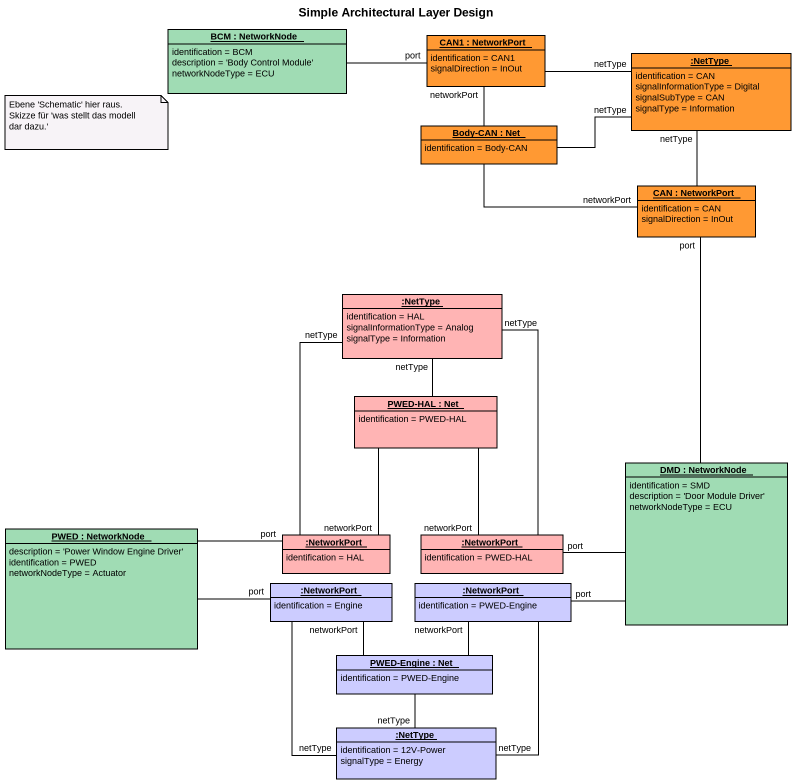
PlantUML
@startuml
title Simple Architectural Layer Design
hide circle
hide empty members
object "BCM : NetworkNode" as BCM #A0DCB4 {
  identification = BCM
  description = 'Body Control Module'
  networkNodeType = ECU
}
object "CAN1 : NetworkPort" as CAN1 #FF9933 {
  identification = CAN1
  signalDirection = InOut
}
object ":NetType" as NetType #FF9933 {
  identification = CAN
  signalInformationType = Digital
  signalSubType = CAN
  signalType = Information
}
object "Body-CAN : Net" as Body_CAN #FF9933 {
  identification = Body-CAN
}
object "CAN : NetworkPort" as CAN #FF9933 {
  identification = CAN
  signalDirection = InOut
}
object ":NetType" as NetType_2 #FFB4B4 {
  identification = HAL
  signalInformationType = Analog
  signalType = Information
}
object "PWED-HAL : Net" as PWED_HAL #FFB4B4 {
  identification = PWED-HAL
}
object "DMD : NetworkNode" as DMD #A0DCB4 {
  identification = SMD
  description = 'Door Module Driver'
  networkNodeType = ECU
}
object "PWED : NetworkNode" as PWED #A0DCB4 {
  description = 'Power Window Engine Driver'
  identification = PWED
  networkNodeType = Actuator
}
object ":NetworkPort" as NetworkPort #FFB4B4 {
  identification = HAL
}
object ":NetworkPort" as NetworkPort_2 #FFB4B4 {
  identification = PWED-HAL
}
object ":NetworkPort" as NetworkPort_3 #CCCCFF {
  identification = Engine
}
object ":NetworkPort" as NetworkPort_4 #CCCCFF {
  identification = PWED-Engine
}
object "PWED-Engine : Net" as PWED_Engine #CCCCFF {
  identification = PWED-Engine
}
object ":NetType" as NetType_3 #CCCCFF {
  identification = 12V-Power
  signalType = Energy
}
BCM -right- CAN1 : port
CAN1 -right- NetType : netType
Body_CAN -up- CAN1 : networkPort
Body_CAN -right- NetType : netType
CAN -up- NetType : netType
CAN -left- Body_CAN : networkPort
PWED_HAL -up- NetType_2 : netType
PWED_HAL -- NetworkPort : networkPort
PWED_HAL -- NetworkPort_2 : networkPort
DMD -up- CAN : port
DMD -left- NetworkPort_2 : port
DMD -left- NetworkPort_4 : port
PWED -right- NetworkPort : port
PWED -right- NetworkPort_3 : port
NetworkPort -up- NetType_2 : netType
NetworkPort_2 -up- NetType_2 : netType
NetworkPort_3 -- NetType_3 : netType
NetworkPort_4 -- NetType_3 : netType
PWED_Engine -up- NetworkPort_3 : networkPort
PWED_Engine -up- NetworkPort_4 : networkPort
PWED_Engine -- NetType_3 : netType
note as N1
  Ebene 'Schematic' hier raus. Skizze für 'was stellt das modell dar dazu.'
end note
@enduml
